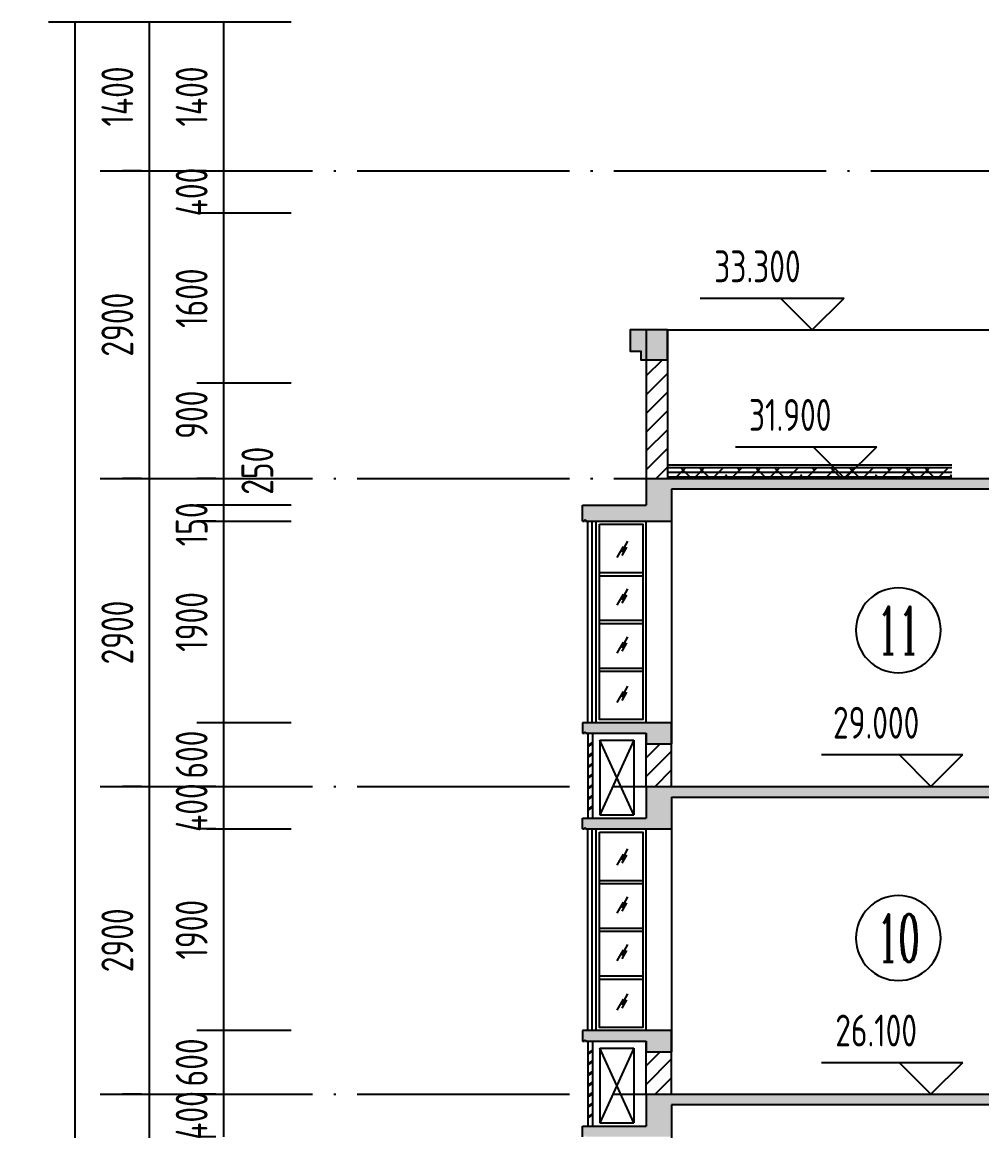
# Model space of a CAD drawing. Extents: x -726032 to 135930, y -151624 to 587044.
# Drawn here: x -376715 to -367674, y 250264 to 260709 of the extents above; entities that cross this region are included whole.
import ezdxf
from ezdxf.enums import TextEntityAlignment as Align

# ---------------------------------------------------------------- set-up
doc = ezdxf.new("R2010")
doc.units = 0
doc.header["$LTSCALE"] = 1000
doc.header["$MEASUREMENT"] = 0
doc.linetypes.add('DOTE', pattern=[2.42, 2, -0.2, 0.02, -0.2])
doc.layers.get('0').update_dxf_attribs({"linetype": 'CONTINUOUS'})
doc.layers.get('DEFPOINTS').update_dxf_attribs({"color": 1, "linetype": 'CONTINUOUS'})
for name, color, linetype in [('AXIS', 245, 'CONTINUOUS'), ('AXIS_TEXT', 7, 'CONTINUOUS'), ('DOTE', 8, 'DOTE'), ('PUB_DIM', 245, 'CONTINUOUS'), ('WALL', 255, 'CONTINUOUS')]:
    doc.layers.add(name, color=color, linetype=linetype)
doc.styles.add('COMPLEX', font='COMPLEX')
doc.styles.add('DIM_FONT', font='isocp.shx', dxfattribs={"width": 0.8})
doc.dimstyles.new('DIMN', dxfattribs={"dimtxt": 300, "dimasz": 1, "dimexe": 250, "dimexo": 300, "dimgap": 150, "dimtad": 1, "dimdec": 0, "dimzin": 0, "dimdsep": 46, "dimtxsty": 'DIM_FONT', "dimcen": 0.09, "dimclrt": 142, "dimadec": 0, "dimazin": 0, "dimtfac": 1, "dimtdec": 0, "dimtix": 1, "dimtmove": 2, "dimatfit": 3, "dimfxl": 1, "dimtolj": 1, "dimtzin": 0, "dimarcsym": 0})

# ---------------------------------------------------------------- blocks, each defined once
blk = doc.blocks.new('*D2800')
at = {"layer": 'DEFPOINTS', "color": 0, "transparency": 16777216}
for p in [(-375991, 260709), (-376218, 224059), (-375991, 224059)]:
    blk.add_point(p, dxfattribs=at)
at = {"layer": 'PUB_DIM', "color": 0, "lineweight": -2, "transparency": 16777216}
for p, q in [((-376291, 260709), (-376468, 260709)), ((-376218, 260708), (-376218, 224060)), ((-376291, 224059), (-376468, 224059))]:
    blk.add_line(p, q, dxfattribs=at)
at = {"layer": 'PUB_DIM', "color": 0, "transparency": 16777216}
for points in [[(-376218, 260708), (-376218, 260708), (-376218, 260709)], [(-376218, 224060), (-376218, 224060), (-376218, 224059)]]:
    blk.add_solid(points, dxfattribs=at)
at = {"layer": 'PUB_DIM', "color": 142, "transparency": 16777216, "insert": (-376518, 242384), "char_height": 300, "attachment_point": 5, "rotation": 90, "style": 'DIM_FONT'}
blk.add_mtext('\\A1;36650', dxfattribs=at)
blk = doc.blocks.new('*D2829')
at = {"layer": 'DEFPOINTS', "color": 0, "transparency": 16777216}
for p in [(-374591, 256009), (-374818, 254109), (-374591, 254109)]:
    blk.add_point(p, dxfattribs=at)
at = {"layer": 'PUB_DIM', "color": 0, "lineweight": -2, "transparency": 16777216}
for p, q in [((-374891, 256009), (-375068, 256009)), ((-374818, 256008), (-374818, 254110)), ((-374891, 254109), (-375068, 254109))]:
    blk.add_line(p, q, dxfattribs=at)
at = {"layer": 'PUB_DIM', "color": 0, "transparency": 16777216}
for points in [[(-374818, 256008), (-374818, 256008), (-374818, 256009)], [(-374818, 254110), (-374818, 254110), (-374818, 254109)]]:
    blk.add_solid(points, dxfattribs=at)
at = {"layer": 'PUB_DIM', "color": 142, "transparency": 16777216, "insert": (-375118, 255059), "char_height": 300, "attachment_point": 5, "rotation": 90, "style": 'DIM_FONT'}
blk.add_mtext('\\A1;1900', dxfattribs=at)
blk = doc.blocks.new('*D2830')
at = {"layer": 'DEFPOINTS', "color": 0, "transparency": 16777216}
for p in [(-375291, 256409), (-375518, 253509), (-375291, 253509)]:
    blk.add_point(p, dxfattribs=at)
at = {"layer": 'PUB_DIM', "color": 0, "lineweight": -2, "transparency": 16777216}
for p, q in [((-375591, 256409), (-375768, 256409)), ((-375518, 256408), (-375518, 253510)), ((-375591, 253509), (-375768, 253509))]:
    blk.add_line(p, q, dxfattribs=at)
at = {"layer": 'PUB_DIM', "color": 0, "transparency": 16777216}
for points in [[(-375518, 256408), (-375518, 256408), (-375518, 256409)], [(-375518, 253510), (-375518, 253510), (-375518, 253509)]]:
    blk.add_solid(points, dxfattribs=at)
at = {"layer": 'PUB_DIM', "color": 142, "transparency": 16777216, "insert": (-375818, 254959), "char_height": 300, "attachment_point": 5, "rotation": 90, "style": 'DIM_FONT'}
blk.add_mtext('\\A1;2900', dxfattribs=at)
blk = doc.blocks.new('_AXISO')
blk.add_circle((0, 0), 0.5)
at = {"layer": 'AXIS_TEXT', "style": 'COMPLEX', "width": 1.041667}
blk.add_attdef('A', text='', height=0.56, dxfattribs=at).set_placement((-0.25, -0.28), (0.25, -0.28), align=Align.FIT)
blk = doc.blocks.new('*D2831')
at = {"layer": 'DEFPOINTS', "color": 0, "transparency": 16777216}
for p in [(-374591, 253509), (-374818, 253109), (-374591, 253109)]:
    blk.add_point(p, dxfattribs=at)
at = {"layer": 'PUB_DIM', "color": 0, "lineweight": -2, "transparency": 16777216}
for p, q in [((-374891, 253509), (-375068, 253509)), ((-374818, 253510), (-374818, 253511)), ((-374818, 253509), (-374818, 253109)), ((-374891, 253109), (-375068, 253109)), ((-374818, 253108), (-374818, 253107))]:
    blk.add_line(p, q, dxfattribs=at)
at = {"layer": 'PUB_DIM', "color": 0, "transparency": 16777216}
for points in [[(-374818, 253510), (-374818, 253510), (-374818, 253509)], [(-374818, 253108), (-374818, 253108), (-374818, 253109)]]:
    blk.add_solid(points, dxfattribs=at)
at = {"layer": 'PUB_DIM', "color": 142, "transparency": 16777216, "insert": (-375118, 253309), "char_height": 300, "attachment_point": 5, "rotation": 90, "style": 'DIM_FONT'}
blk.add_mtext('\\A1;400', dxfattribs=at)
blk = doc.blocks.new('*D2832')
at = {"layer": 'DEFPOINTS', "color": 0, "transparency": 16777216}
for p in [(-374591, 254109), (-374818, 253509), (-374591, 253509)]:
    blk.add_point(p, dxfattribs=at)
at = {"layer": 'PUB_DIM', "color": 0, "lineweight": -2, "transparency": 16777216}
for p, q in [((-374891, 254109), (-375068, 254109)), ((-374818, 254110), (-374818, 254111)), ((-374818, 254109), (-374818, 253509)), ((-374891, 253509), (-375068, 253509)), ((-374818, 253508), (-374818, 253507))]:
    blk.add_line(p, q, dxfattribs=at)
at = {"layer": 'PUB_DIM', "color": 0, "transparency": 16777216}
for points in [[(-374818, 254110), (-374818, 254110), (-374818, 254109)], [(-374818, 253508), (-374818, 253508), (-374818, 253509)]]:
    blk.add_solid(points, dxfattribs=at)
at = {"layer": 'PUB_DIM', "color": 142, "transparency": 16777216, "insert": (-375118, 253809), "char_height": 300, "attachment_point": 5, "rotation": 90, "style": 'DIM_FONT'}
blk.add_mtext('\\A1;600', dxfattribs=at)
blk = doc.blocks.new('*D2833')
at = {"layer": 'DEFPOINTS', "color": 0, "transparency": 16777216}
for p in [(-374591, 250609), (-374818, 250209), (-374591, 250209)]:
    blk.add_point(p, dxfattribs=at)
at = {"layer": 'PUB_DIM', "color": 0, "lineweight": -2, "transparency": 16777216}
for p, q in [((-374891, 250609), (-375068, 250609)), ((-374818, 250610), (-374818, 250611)), ((-374818, 250609), (-374818, 250209)), ((-374891, 250209), (-375068, 250209)), ((-374818, 250208), (-374818, 250207))]:
    blk.add_line(p, q, dxfattribs=at)
at = {"layer": 'PUB_DIM', "color": 0, "transparency": 16777216}
for points in [[(-374818, 250610), (-374818, 250610), (-374818, 250609)], [(-374818, 250208), (-374818, 250208), (-374818, 250209)]]:
    blk.add_solid(points, dxfattribs=at)
at = {"layer": 'PUB_DIM', "color": 142, "transparency": 16777216, "insert": (-375118, 250409), "char_height": 300, "attachment_point": 5, "rotation": 90, "style": 'DIM_FONT'}
blk.add_mtext('\\A1;400', dxfattribs=at)
blk = doc.blocks.new('*D2834')
at = {"layer": 'DEFPOINTS', "color": 0, "transparency": 16777216}
for p in [(-374591, 251209), (-374818, 250609), (-374591, 250609)]:
    blk.add_point(p, dxfattribs=at)
at = {"layer": 'PUB_DIM', "color": 0, "lineweight": -2, "transparency": 16777216}
for p, q in [((-374891, 251209), (-375068, 251209)), ((-374818, 251210), (-374818, 251211)), ((-374818, 251209), (-374818, 250609)), ((-374891, 250609), (-375068, 250609)), ((-374818, 250608), (-374818, 250607))]:
    blk.add_line(p, q, dxfattribs=at)
at = {"layer": 'PUB_DIM', "color": 0, "transparency": 16777216}
for points in [[(-374818, 251210), (-374818, 251210), (-374818, 251209)], [(-374818, 250608), (-374818, 250608), (-374818, 250609)]]:
    blk.add_solid(points, dxfattribs=at)
at = {"layer": 'PUB_DIM', "color": 142, "transparency": 16777216, "insert": (-375118, 250909), "char_height": 300, "attachment_point": 5, "rotation": 90, "style": 'DIM_FONT'}
blk.add_mtext('\\A1;600', dxfattribs=at)
blk = doc.blocks.new('*D2835')
at = {"layer": 'DEFPOINTS', "color": 0, "transparency": 16777216}
for p in [(-374591, 253109), (-374818, 251209), (-374591, 251209)]:
    blk.add_point(p, dxfattribs=at)
at = {"layer": 'PUB_DIM', "color": 0, "lineweight": -2, "transparency": 16777216}
for p, q in [((-374891, 253109), (-375068, 253109)), ((-374818, 253108), (-374818, 251210)), ((-374891, 251209), (-375068, 251209))]:
    blk.add_line(p, q, dxfattribs=at)
at = {"layer": 'PUB_DIM', "color": 0, "transparency": 16777216}
for points in [[(-374818, 253108), (-374818, 253108), (-374818, 253109)], [(-374818, 251210), (-374818, 251210), (-374818, 251209)]]:
    blk.add_solid(points, dxfattribs=at)
at = {"layer": 'PUB_DIM', "color": 142, "transparency": 16777216, "insert": (-375118, 252159), "char_height": 300, "attachment_point": 5, "rotation": 90, "style": 'DIM_FONT'}
blk.add_mtext('\\A1;1900', dxfattribs=at)
blk = doc.blocks.new('*D2842')
at = {"layer": 'DEFPOINTS', "color": 0, "transparency": 16777216}
for p in [(-375291, 253509), (-375518, 250609), (-375291, 250609)]:
    blk.add_point(p, dxfattribs=at)
at = {"layer": 'PUB_DIM', "color": 0, "lineweight": -2, "transparency": 16777216}
for p, q in [((-375591, 253509), (-375768, 253509)), ((-375518, 253508), (-375518, 250610)), ((-375591, 250609), (-375768, 250609))]:
    blk.add_line(p, q, dxfattribs=at)
at = {"layer": 'PUB_DIM', "color": 0, "transparency": 16777216}
for points in [[(-375518, 253508), (-375518, 253508), (-375518, 253509)], [(-375518, 250610), (-375518, 250610), (-375518, 250609)]]:
    blk.add_solid(points, dxfattribs=at)
at = {"layer": 'PUB_DIM', "color": 142, "transparency": 16777216, "insert": (-375818, 252059), "char_height": 300, "attachment_point": 5, "rotation": 90, "style": 'DIM_FONT'}
blk.add_mtext('\\A1;2900', dxfattribs=at)
blk = doc.blocks.new('*D2843')
at = {"layer": 'DEFPOINTS', "color": 0, "transparency": 16777216}
for p in [(-375291, 250609), (-375518, 247709), (-375291, 247709)]:
    blk.add_point(p, dxfattribs=at)
at = {"layer": 'PUB_DIM', "color": 0, "lineweight": -2, "transparency": 16777216}
for p, q in [((-375591, 250609), (-375768, 250609)), ((-375518, 250608), (-375518, 247710)), ((-375591, 247709), (-375768, 247709))]:
    blk.add_line(p, q, dxfattribs=at)
at = {"layer": 'PUB_DIM', "color": 0, "transparency": 16777216}
for points in [[(-375518, 250608), (-375518, 250608), (-375518, 250609)], [(-375518, 247710), (-375518, 247710), (-375518, 247709)]]:
    blk.add_solid(points, dxfattribs=at)
at = {"layer": 'PUB_DIM', "color": 142, "transparency": 16777216, "insert": (-375818, 249159), "char_height": 300, "attachment_point": 5, "rotation": 90, "style": 'DIM_FONT'}
blk.add_mtext('\\A1;2900', dxfattribs=at)
blk = doc.blocks.new('*D2853')
at = {"layer": 'DEFPOINTS', "color": 0, "transparency": 16777216}
for p in [(-374680, 259309), (-374818, 258909), (-374680, 258909)]:
    blk.add_point(p, dxfattribs=at)
at = {"layer": 'PUB_DIM', "color": 0, "lineweight": -2, "transparency": 16777216}
for p, q in [((-374980, 259309), (-375068, 259309)), ((-374818, 259310), (-374818, 259311)), ((-374818, 259309), (-374818, 258909)), ((-374980, 258909), (-375068, 258909)), ((-374818, 258908), (-374818, 258907))]:
    blk.add_line(p, q, dxfattribs=at)
at = {"layer": 'PUB_DIM', "color": 0, "transparency": 16777216}
for points in [[(-374818, 259310), (-374818, 259310), (-374818, 259309)], [(-374818, 258908), (-374818, 258908), (-374818, 258909)]]:
    blk.add_solid(points, dxfattribs=at)
at = {"layer": 'PUB_DIM', "color": 142, "transparency": 16777216, "insert": (-375118, 259109), "char_height": 300, "attachment_point": 5, "rotation": 90, "style": 'DIM_FONT'}
blk.add_mtext('\\A1;400', dxfattribs=at)
blk = doc.blocks.new('*D2854')
at = {"layer": 'DEFPOINTS', "color": 0, "transparency": 16777216}
for p in [(-374680, 260709), (-374818, 259309), (-374680, 259309)]:
    blk.add_point(p, dxfattribs=at)
at = {"layer": 'PUB_DIM', "color": 0, "lineweight": -2, "transparency": 16777216}
for p, q in [((-374980, 260709), (-375068, 260709)), ((-374818, 260708), (-374818, 259310)), ((-374980, 259309), (-375068, 259309))]:
    blk.add_line(p, q, dxfattribs=at)
at = {"layer": 'PUB_DIM', "color": 0, "transparency": 16777216}
for points in [[(-374818, 260708), (-374818, 260708), (-374818, 260709)], [(-374818, 259310), (-374818, 259310), (-374818, 259309)]]:
    blk.add_solid(points, dxfattribs=at)
at = {"layer": 'PUB_DIM', "color": 142, "transparency": 16777216, "insert": (-375118, 260009), "char_height": 300, "attachment_point": 5, "rotation": 90, "style": 'DIM_FONT'}
blk.add_mtext('\\A1;1400', dxfattribs=at)
blk = doc.blocks.new('*D2855')
at = {"layer": 'DEFPOINTS', "color": 0, "transparency": 16777216}
for p in [(-375291, 260709), (-375518, 259309), (-375291, 259309)]:
    blk.add_point(p, dxfattribs=at)
at = {"layer": 'PUB_DIM', "color": 0, "lineweight": -2, "transparency": 16777216}
for p, q in [((-375591, 260709), (-375768, 260709)), ((-375518, 260708), (-375518, 259310)), ((-375591, 259309), (-375768, 259309))]:
    blk.add_line(p, q, dxfattribs=at)
at = {"layer": 'PUB_DIM', "color": 0, "transparency": 16777216}
for points in [[(-375518, 260708), (-375518, 260708), (-375518, 260709)], [(-375518, 259310), (-375518, 259310), (-375518, 259309)]]:
    blk.add_solid(points, dxfattribs=at)
at = {"layer": 'PUB_DIM', "color": 142, "transparency": 16777216, "insert": (-375818, 260009), "char_height": 300, "attachment_point": 5, "rotation": 90, "style": 'DIM_FONT'}
blk.add_mtext('\\A1;1400', dxfattribs=at)
blk = doc.blocks.new('*D2856')
at = {"layer": 'DEFPOINTS', "color": 0, "transparency": 16777216}
for p in [(-374680, 257309), (-374818, 256409), (-374680, 256409)]:
    blk.add_point(p, dxfattribs=at)
at = {"layer": 'PUB_DIM', "color": 0, "lineweight": -2, "transparency": 16777216}
for p, q in [((-374980, 257309), (-375068, 257309)), ((-374818, 257308), (-374818, 256410)), ((-374980, 256409), (-375068, 256409))]:
    blk.add_line(p, q, dxfattribs=at)
at = {"layer": 'PUB_DIM', "color": 0, "transparency": 16777216}
for points in [[(-374818, 257308), (-374818, 257308), (-374818, 257309)], [(-374818, 256410), (-374818, 256410), (-374818, 256409)]]:
    blk.add_solid(points, dxfattribs=at)
at = {"layer": 'PUB_DIM', "color": 142, "transparency": 16777216, "insert": (-375118, 257011), "char_height": 300, "attachment_point": 5, "rotation": 90, "style": 'DIM_FONT'}
blk.add_mtext('\\A1;900', dxfattribs=at)
blk = doc.blocks.new('*D2857')
at = {"layer": 'DEFPOINTS', "color": 0, "transparency": 16777216}
for p in [(-374591, 256159), (-374818, 256009), (-374591, 256009)]:
    blk.add_point(p, dxfattribs=at)
at = {"layer": 'PUB_DIM', "color": 0, "lineweight": -2, "transparency": 16777216}
for p, q in [((-374891, 256159), (-375068, 256159)), ((-374818, 256160), (-374818, 256161)), ((-374818, 256159), (-374818, 256009)), ((-374891, 256009), (-375068, 256009)), ((-374818, 256008), (-374818, 256007))]:
    blk.add_line(p, q, dxfattribs=at)
at = {"layer": 'PUB_DIM', "color": 0, "transparency": 16777216}
for points in [[(-374818, 256160), (-374818, 256160), (-374818, 256159)], [(-374818, 256008), (-374818, 256008), (-374818, 256009)]]:
    blk.add_solid(points, dxfattribs=at)
at = {"layer": 'PUB_DIM', "color": 142, "transparency": 16777216, "insert": (-375118, 255978), "char_height": 300, "attachment_point": 5, "rotation": 90, "style": 'DIM_FONT'}
blk.add_mtext('\\A1;150', dxfattribs=at)
blk = doc.blocks.new('*D2858')
at = {"layer": 'DEFPOINTS', "color": 0, "transparency": 16777216}
for p in [(-374591, 256409), (-374818, 256159), (-374591, 256159)]:
    blk.add_point(p, dxfattribs=at)
at = {"layer": 'PUB_DIM', "color": 0, "lineweight": -2, "transparency": 16777216}
for p, q in [((-374891, 256409), (-375068, 256409)), ((-374818, 256410), (-374818, 256411)), ((-374818, 256409), (-374818, 256159)), ((-374891, 256159), (-375068, 256159)), ((-374818, 256158), (-374818, 256157))]:
    blk.add_line(p, q, dxfattribs=at)
at = {"layer": 'PUB_DIM', "color": 0, "transparency": 16777216}
for points in [[(-374818, 256410), (-374818, 256410), (-374818, 256409)], [(-374818, 256158), (-374818, 256158), (-374818, 256159)]]:
    blk.add_solid(points, dxfattribs=at)
at = {"layer": 'PUB_DIM', "color": 142, "transparency": 16777216, "insert": (-374499, 256483), "char_height": 300, "attachment_point": 5, "rotation": 90, "style": 'DIM_FONT'}
blk.add_mtext('\\A1;250', dxfattribs=at)
blk = doc.blocks.new('*D2859')
at = {"layer": 'DEFPOINTS', "color": 0, "transparency": 16777216}
for p in [(-375291, 259309), (-375518, 256409), (-375291, 256409)]:
    blk.add_point(p, dxfattribs=at)
at = {"layer": 'PUB_DIM', "color": 0, "lineweight": -2, "transparency": 16777216}
for p, q in [((-375591, 259309), (-375768, 259309)), ((-375518, 259308), (-375518, 256410)), ((-375591, 256409), (-375768, 256409))]:
    blk.add_line(p, q, dxfattribs=at)
at = {"layer": 'PUB_DIM', "color": 0, "transparency": 16777216}
for points in [[(-375518, 259308), (-375518, 259308), (-375518, 259309)], [(-375518, 256410), (-375518, 256410), (-375518, 256409)]]:
    blk.add_solid(points, dxfattribs=at)
at = {"layer": 'PUB_DIM', "color": 142, "transparency": 16777216, "insert": (-375818, 257859), "char_height": 300, "attachment_point": 5, "rotation": 90, "style": 'DIM_FONT'}
blk.add_mtext('\\A1;2900', dxfattribs=at)
blk = doc.blocks.new('*D2860')
at = {"layer": 'DEFPOINTS', "color": 0, "transparency": 16777216}
for p in [(-374680, 258909), (-374818, 257309), (-374680, 257309)]:
    blk.add_point(p, dxfattribs=at)
at = {"layer": 'PUB_DIM', "color": 0, "lineweight": -2, "transparency": 16777216}
for p, q in [((-374980, 258909), (-375068, 258909)), ((-374818, 258908), (-374818, 257310)), ((-374980, 257309), (-375068, 257309))]:
    blk.add_line(p, q, dxfattribs=at)
at = {"layer": 'PUB_DIM', "color": 0, "transparency": 16777216}
for points in [[(-374818, 258908), (-374818, 258908), (-374818, 258909)], [(-374818, 257310), (-374818, 257310), (-374818, 257309)]]:
    blk.add_solid(points, dxfattribs=at)
at = {"layer": 'PUB_DIM', "color": 142, "transparency": 16777216, "insert": (-375118, 258109), "char_height": 300, "attachment_point": 5, "rotation": 90, "style": 'DIM_FONT'}
blk.add_mtext('\\A1;1600', dxfattribs=at)

msp = doc.modelspace()

# ---------------------------------------------------------------- hatches: boundary and pattern name
h = msp.add_hatch()
h.set_pattern_fill('ANSI38', color=136, scale=1000, style=0)
h.set_pattern_definition([(45, (-700618.32, 236599.96), (-88.388348, 88.388348), []), (135, (-700618.32, 236599.96), (-265.165043, 88.388348), [312.5, -187.5])])
h.paths.add_polyline_path([(-367956.1, 256513), (-370636.1, 256513), (-370636.1, 256470.2), (-367956.1, 256470.2)])
h.paths.add_polyline_path([(-367956.1, 256470.2), (-370636.1, 256470.2), (-370636.1, 256425.6), (-367956.1, 256425.6)])
h = msp.add_hatch(color=256)
h.paths.add_polyline_path([(-370836.1, 256409.2), (-370836.1, 256159.2), (-371436.1, 256159.2), (-371436.1, 256009.2), (-371416.1, 256009.2), (-371416.1, 256019.2), (-371406.1, 256019.2), (-371406.1, 256009.2), (-370596.1, 256009.2), (-370596.1, 256309.2), (-361616.1, 256309.2), (-361616.1, 256409.2)])
h.paths.add_polyline_path([(-358716.1, 256309.2), (-358716.1, 256409.2), (-360595.6, 256409.2), (-360595.6, 256309.2)])
h.paths.add_polyline_path([(-357236.1, 256309.2), (-357236.1, 256009.1), (-357116.1, 256009.1), (-357116.1, 256409.2), (-358716.1, 256409.2), (-358716.1, 256309.2)])
h.paths.add_polyline_path([(-356996.1, 256159.1), (-356996.1, 256408.7), (-356996.6, 256409.2), (-357116.1, 256409.2), (-357116.1, 256009.1), (-356426.1, 256009.1), (-356426.1, 256019.1), (-356416.1, 256019.1), (-356416.1, 256009.1), (-356396.1, 256009.1), (-356396.1, 256159.1)])
for points in [[(-371436.1, 254109.2), (-371436.1, 254009.2), (-371416.1, 254009.2), (-371416.1, 254019.2), (-371406.1, 254019.2), (-371406.1, 254009.2), (-370836.1, 254009.2), (-370836.1, 253909.2), (-370596.1, 253909.2), (-370596.1, 254109.2)], [(-371436.1, 251204.5), (-371436.1, 251104.5), (-371416.1, 251104.5), (-371416.1, 251114.5), (-371406.1, 251114.5), (-371406.1, 251104.5), (-370836.1, 251104.5), (-370836.1, 251004.5), (-370596.1, 251004.5), (-370596.1, 251204.5)]]:
    msp.add_hatch(color=256).paths.add_polyline_path(points)
h = msp.add_hatch()
h.set_pattern_fill('ANSI31', color=136, scale=1000, style=0)
h.set_pattern_definition([(45, (-700618.32, 262699.96), (-88.38835, 88.38835), [])])
h.paths.add_polyline_path([(-370596.1, 253909.2), (-370716.1, 253909.2), (-370716.1, 253509.2), (-370596.1, 253509.2)])
h.paths.add_polyline_path([(-370716.1, 253909.2), (-370836.1, 253909.2), (-370836.1, 253509.2), (-370716.1, 253509.2)])
h = msp.add_hatch(color=256)
h.paths.add_polyline_path([(-357116.1, 253509.2), (-370836.1, 253509.2), (-370836.1, 253209.2), (-371436.1, 253209.2), (-371436.1, 253109.2), (-371416.1, 253109.2), (-371416.1, 253119.2), (-371406.1, 253119.2), (-371406.1, 253109.2), (-370596.1, 253109.2), (-370596.1, 253409.2), (-357236.1, 253409.2), (-357236.1, 253109.1), (-357116.1, 253109.1)])
h.paths.add_polyline_path([(-356396.1, 253209.1), (-356996.1, 253209.1), (-356996.1, 253509.2), (-357116.1, 253509.2), (-357116.1, 253109.1), (-356426.1, 253109.1), (-356426.1, 253119.1), (-356416.1, 253119.1), (-356416.1, 253109.1), (-356396.1, 253109.1)])
h = msp.add_hatch()
h.set_pattern_fill('ANSI31', color=136, scale=1000, style=0)
h.set_pattern_definition([(45, (-700618.32, 259799.96), (-88.38835, 88.38835), [])])
h.paths.add_polyline_path([(-370596.1, 251009.2), (-370716.1, 251009.2), (-370716.1, 250609.2), (-370596.1, 250609.2)])
h.paths.add_polyline_path([(-370716.1, 251009.2), (-370836.1, 251009.2), (-370836.1, 250609.2), (-370716.1, 250609.2)])
h = msp.add_hatch(color=256)
h.paths.add_polyline_path([(-357116.1, 250609.2), (-370836.1, 250609.2), (-370836.1, 250309.2), (-371436.1, 250309.2), (-371436.1, 250209.2), (-371416.1, 250209.2), (-371416.1, 250219.2), (-371406.1, 250219.2), (-371406.1, 250209.2), (-370596.1, 250209.2), (-370596.1, 250509.2), (-357236.1, 250509.2), (-357236.1, 250209.1), (-357116.1, 250209.1)])
h.paths.add_polyline_path([(-356396.1, 250309.1), (-356996.1, 250309.1), (-356996.1, 250609.2), (-357116.1, 250609.2), (-357116.1, 250209.1), (-356426.1, 250209.1), (-356426.1, 250219.1), (-356416.1, 250219.1), (-356416.1, 250209.1), (-356396.1, 250209.1)])
at = {"layer": 'WALL'}
msp.add_hatch(color=256, dxfattribs=at).paths.add_polyline_path([(-370636.1, 257809.2), (-370986.1, 257809.2), (-370986.1, 257609.2), (-370886.1, 257609.2), (-370886.1, 257529.2), (-370636.1, 257529.2)])

# ---------------------------------------------------------------- linework, layer by layer
at = {"color": 0}
for p, q in [((-370636.1, 257809.2), (-364890.7, 257809.2)), ((-371406.1, 253109.2), (-370596.1, 253109.2))]:
    msp.add_line(p, q, dxfattribs=at)
at = {"color": 136}
for p, q in [((-370836.1, 257376.5), (-370683.4, 257529.2)), ((-370836.1, 257199.7), (-370636.1, 257399.7)), ((-370836.1, 257022.9), (-370636.1, 257222.9)), ((-370836.1, 256846.2), (-370636.1, 257046.2)), ((-370836.1, 256669.4), (-370636.1, 256869.4)), ((-370836.1, 256492.6), (-370636.1, 256692.6)), ((-370742.7, 256409.2), (-370636.1, 256515.8)), ((-361516.1, 256309.2), (-370596.1, 256309.2)), ((-371386.1, 254009.2), (-371386.1, 253209.2)), ((-371386.1, 253894.1), (-371342.9, 253924.1)), ((-371342.9, 254009.2), (-371342.9, 253209.2)), ((-371272.9, 253944), (-370952.9, 253944)), ((-370952.9, 253944), (-371272.9, 253240.2)), ((-370952.9, 253240.2), (-371272.9, 253944)), ((-371272.9, 253944), (-371272.9, 253240.2)), ((-370952.9, 253944), (-370952.9, 253240.2)), ((-371386.1, 253884.1), (-371342.9, 253914.1)), ((-371386.1, 253794.1), (-371342.9, 253824.1)), ((-371386.1, 253784.1), (-371342.9, 253814.1)), ((-371386.1, 253694.1), (-371342.9, 253724.1)), ((-371386.1, 253684.1), (-371342.9, 253714.1)), ((-371386.1, 253594.1), (-371342.9, 253624.1)), ((-371386.1, 253584.1), (-371342.9, 253614.1)), ((-371386.1, 253494.1), (-371342.9, 253524.1)), ((-371386.1, 253484.1), (-371342.9, 253514.1)), ((-370836.1, 253509.2), (-356396.1, 253509.2)), ((-371386.1, 253394.1), (-371342.9, 253424.1)), ((-371386.1, 253384.1), (-371342.9, 253414.1)), ((-371386.1, 253294.1), (-371342.9, 253324.1)), ((-371386.1, 253284.1), (-371342.9, 253314.1)), ((-371272.9, 253240.2), (-370952.9, 253240.2)), ((-371386.1, 251109.2), (-371386.1, 250309.2)), ((-371342.9, 251109.2), (-371342.9, 250309.2)), ((-371386.1, 250994.1), (-371342.9, 251024.1)), ((-371386.1, 250984.1), (-371342.9, 251014.1)), ((-371272.9, 251044), (-370952.9, 251044)), ((-370952.9, 251044), (-371272.9, 250340.2)), ((-370952.9, 250340.2), (-371272.9, 251044)), ((-371272.9, 251044), (-371272.9, 250340.2)), ((-370952.9, 251044), (-370952.9, 250340.2)), ((-371386.1, 250894.1), (-371342.9, 250924.1)), ((-371386.1, 250884.1), (-371342.9, 250914.1)), ((-371386.1, 250794.1), (-371342.9, 250824.1)), ((-371386.1, 250784.1), (-371342.9, 250814.1)), ((-371386.1, 250694.1), (-371342.9, 250724.1)), ((-371386.1, 250684.1), (-371342.9, 250714.1)), ((-371386.1, 250594.1), (-371342.9, 250624.1)), ((-371386.1, 250584.1), (-371342.9, 250614.1)), ((-370836.1, 250609.2), (-356396.1, 250609.2)), ((-371386.1, 250494.1), (-371342.9, 250524.1)), ((-371386.1, 250484.1), (-371342.9, 250514.1)), ((-371386.1, 250394.1), (-371342.9, 250424.1)), ((-371386.1, 250384.1), (-371342.9, 250414.1)), ((-371272.9, 250340.2), (-370952.9, 250340.2))]:
    msp.add_line(p, q, dxfattribs=at)
at = {"color": 26}
for p, q in [((-370636.1, 256537.3), (-367956.1, 256537.3)), ((-370636.1, 256513), (-367956.1, 256513)), ((-370636.1, 256470.2), (-367956.1, 256470.2)), ((-370636.1, 256425.6), (-367956.1, 256425.6))]:
    msp.add_line(p, q, dxfattribs=at)
for p, q in [((-370836.1, 256409.2), (-361616.1, 256409.2)), ((-370836.1, 256409.2), (-370836.1, 256159.2)), ((-370596.1, 256309.2), (-370596.1, 253909.2)), ((-371436.1, 256009.2), (-371436.1, 256159.2)), ((-371436.1, 256159.2), (-370836.1, 256159.2)), ((-371436.1, 256009.2), (-371416.1, 256009.2)), ((-371416.1, 256019.2), (-371406.1, 256019.2)), ((-371416.1, 256019.2), (-371416.1, 256009.2)), ((-371406.1, 256019.2), (-371406.1, 256009.2)), ((-371406.1, 256009.2), (-370596.1, 256009.2)), ((-370836.1, 254109.2), (-370836.1, 256009.2)), ((-371436.1, 254109.2), (-371436.1, 254009.2)), ((-370596.1, 254109.2), (-371436.1, 254109.2)), ((-371436.1, 254009.2), (-371416.1, 254009.2)), ((-371416.1, 254019.2), (-371406.1, 254019.2)), ((-371416.1, 254019.2), (-371416.1, 254009.2)), ((-371406.1, 254019.2), (-371406.1, 254009.2)), ((-371406.1, 254009.2), (-370836.1, 254009.2)), ((-370836.1, 254009.2), (-370836.1, 253909.2)), ((-370836.1, 253909.2), (-370596.1, 253909.2)), ((-370836.1, 253509.2), (-370836.1, 253209.2)), ((-370596.1, 253409.2), (-357236.6, 253409.2)), ((-370596.1, 253409.2), (-370596.1, 251009.2)), ((-371436.1, 253109.2), (-371436.1, 253209.2)), ((-371436.1, 253209.2), (-370836.1, 253209.2)), ((-371436.1, 253109.2), (-371416.1, 253109.2)), ((-371416.1, 253119.2), (-371406.1, 253119.2)), ((-371416.1, 253119.2), (-371416.1, 253109.2)), ((-371406.1, 253119.2), (-371406.1, 253109.2)), ((-370836.1, 251209.2), (-370836.1, 253109.2)), ((-371436.1, 251209.2), (-371436.1, 251109.2)), ((-370596.1, 251209.2), (-371436.1, 251209.2)), ((-371436.1, 251109.2), (-371416.1, 251109.2)), ((-371416.1, 251119.2), (-371406.1, 251119.2)), ((-371416.1, 251119.2), (-371416.1, 251109.2)), ((-371406.1, 251119.2), (-371406.1, 251109.2)), ((-371406.1, 251109.2), (-370836.1, 251109.2)), ((-370836.1, 251109.2), (-370836.1, 251009.2)), ((-370836.1, 251009.2), (-370596.1, 251009.2)), ((-370836.1, 250609.2), (-370836.1, 250309.2)), ((-357236.6, 250509.2), (-370596.1, 250509.2)), ((-370596.1, 250509.2), (-370596.1, 248109.2)), ((-371436.1, 250209.2), (-371436.1, 250309.2)), ((-371436.1, 250309.2), (-370836.1, 250309.2))]:
    msp.add_line(p, q)
at = {"color": 2}
for p, q in [((-371386.1, 254109.2), (-371386.1, 256009.2)), ((-371346.1, 254109.2), (-371346.1, 256009.2)), ((-371306.1, 254109.2), (-371306.1, 256009.2)), ((-371386.1, 251209.2), (-371386.1, 253109.2)), ((-371346.1, 251209.2), (-371346.1, 253109.2)), ((-371306.1, 251209.2), (-371306.1, 253109.2))]:
    msp.add_line(p, q, dxfattribs=at)
at = {"color": 146}
for p, q in [((-371011, 255819.6), (-371068.8, 255715.6)), ((-371053.4, 255769.5), (-371111.2, 255665.6)), ((-371021.8, 255762.3), (-371064.9, 255684.8)), ((-371276.1, 255524.2), (-370866.1, 255524.2)), ((-371276.1, 255494.2), (-370866.1, 255494.2)), ((-371053.4, 255319.5), (-371111.2, 255215.6)), ((-371011, 255369.6), (-371068.8, 255265.6)), ((-371021.8, 255312.3), (-371064.9, 255234.8)), ((-371276.1, 255074.2), (-370866.1, 255074.2)), ((-371276.1, 255044.2), (-370866.1, 255044.2)), ((-371053.4, 254869.5), (-371111.2, 254765.6)), ((-371011, 254919.6), (-371068.8, 254815.6)), ((-371021.8, 254862.3), (-371064.9, 254784.8)), ((-371276.1, 254624.2), (-370866.1, 254624.2)), ((-371276.1, 254594.2), (-370866.1, 254594.2)), ((-371011, 254454.6), (-371068.8, 254350.6)), ((-371053.4, 254404.5), (-371111.2, 254300.6)), ((-371021.8, 254397.3), (-371064.9, 254319.8)), ((-371011, 252919.6), (-371068.8, 252815.6)), ((-371053.4, 252869.5), (-371111.2, 252765.6)), ((-371021.8, 252862.3), (-371064.9, 252784.8)), ((-371276.1, 252624.2), (-370866.1, 252624.2)), ((-371276.1, 252594.2), (-370866.1, 252594.2)), ((-371011, 252469.6), (-371068.8, 252365.6)), ((-371053.4, 252419.5), (-371111.2, 252315.6)), ((-371021.8, 252412.3), (-371064.9, 252334.8)), ((-371276.1, 252174.2), (-370866.1, 252174.2)), ((-371276.1, 252144.2), (-370866.1, 252144.2)), ((-371053.4, 251969.5), (-371111.2, 251865.6)), ((-371011, 252019.6), (-371068.8, 251915.6)), ((-371021.8, 251962.3), (-371064.9, 251884.8)), ((-371276.1, 251724.2), (-370866.1, 251724.2)), ((-371276.1, 251694.2), (-370866.1, 251694.2)), ((-371011, 251554.6), (-371068.8, 251450.6)), ((-371053.4, 251504.5), (-371111.2, 251400.6)), ((-371021.8, 251497.3), (-371064.9, 251419.8))]:
    msp.add_line(p, q, dxfattribs=at)
at = {"color": 136}
for points in [[(-371276.1, 255979.2), (-370866.1, 255979.2), (-370866.1, 254139.2), (-371276.1, 254139.2)], [(-371276.1, 253079.2), (-370866.1, 253079.2), (-370866.1, 251239.2), (-371276.1, 251239.2)]]:
    msp.add_lwpolyline(points, close=True, dxfattribs=at)
at = {"layer": 'DOTE'}
for p, q in [((-375979.5, 259309.2), (-354529.8, 259309.2)), ((-375979.5, 256409.2), (-354529.8, 256409.2)), ((-375979.5, 253509.2), (-354529.8, 253509.2)), ((-375979.5, 250609.2), (-354529.8, 250609.2))]:
    msp.add_line(p, q, dxfattribs=at)
at = {"layer": 'PUB_DIM'}
for p, q in [((-374179.7, 260709.2), (-376377.4, 260709.2)), ((-375677.4, 259309.2), (-374179.7, 259309.2)), ((-374179.7, 258909.2), (-374977.4, 258909.2)), ((-370328.2, 258109.2), (-368972, 258109.2)), ((-369572, 258109.2), (-369272, 257809.2)), ((-369272, 257809.2), (-368972, 258109.2)), ((-374179.7, 257309.2), (-374977.4, 257309.2)), ((-369995.1, 256709.2), (-368662.9, 256709.2)), ((-369262.9, 256709.2), (-368962.9, 256409.2)), ((-368962.9, 256409.2), (-368662.9, 256709.2)), ((-375677.4, 256409.2), (-374179.7, 256409.2)), ((-374179.7, 256159.2), (-374977.4, 256159.2)), ((-374977.4, 256009.2), (-374179.7, 256009.2)), ((-374179.7, 254109.2), (-374977.4, 254109.2)), ((-369185.4, 253809.2), (-367853.2, 253809.2)), ((-368453.2, 253809.2), (-368153.2, 253509.2)), ((-368153.2, 253509.2), (-367853.2, 253809.2)), ((-375677.4, 253509.2), (-374179.7, 253509.2)), ((-374977.4, 253109.2), (-374179.7, 253109.2)), ((-374179.7, 251209.2), (-374977.4, 251209.2)), ((-369185.4, 250909.2), (-367853.2, 250909.2)), ((-368453.2, 250909.2), (-368153.2, 250609.2)), ((-368153.2, 250609.2), (-367853.2, 250909.2)), ((-375677.4, 250609.2), (-374179.7, 250609.2))]:
    msp.add_line(p, q, dxfattribs=at)
at = {"layer": 'WALL'}
for p, q in [((-370836.1, 257809.2), (-370836.1, 256409.2)), ((-370636.1, 257809.2), (-370636.1, 256409.2)), ((-370596.1, 253509.2), (-370596.1, 254109.2)), ((-370836.1, 253509.2), (-370836.1, 254009.2)), ((-370596.1, 250609.2), (-370596.1, 251209.2)), ((-370836.1, 250609.2), (-370836.1, 251109.2))]:
    msp.add_line(p, q, dxfattribs=at)
msp.add_lwpolyline([(-370636.1, 257809.2), (-370986.1, 257809.2), (-370986.1, 257609.2), (-370886.1, 257609.2), (-370886.1, 257529.2), (-370636.1, 257529.2)], close=True, dxfattribs=at)

# ---------------------------------------------------------------- block references
at = {"layer": 'AXIS', "color": 144}
ref = msp.add_blockref('_AXISO', (-368460, 254980.1), dxfattribs=dict(at, xscale=-800, yscale=800, zscale=800))
ref.add_attrib('A', '11', dxfattribs={"layer": 'AXIS_TEXT', "height": 448, "style": 'COMPLEX', "width": 0.78125}).set_placement((-368660, 254756.1), (-368260, 254756.1), align=Align.FIT)
ref = msp.add_blockref('_AXISO', (-368460, 252080.1), dxfattribs=dict(at, xscale=-800, yscale=800, zscale=800))
ref.add_attrib('A', '10', dxfattribs={"layer": 'AXIS_TEXT', "height": 448, "style": 'COMPLEX', "width": 0.646552}).set_placement((-368660, 251856.1), (-368260, 251856.1), align=Align.FIT)

# ---------------------------------------------------------------- texts
at = {"layer": 'PUB_DIM', "style": 'DIM_FONT', "width": 0.8}
for s, p in [('33.300', (-369788.1, 258409.2)), ('31.900', (-369479, 257009.2)), ('29.000', (-368669.3, 254109.2)), ('26.100', (-368669.3, 251209.2))]:
    msp.add_text(s, height=300, dxfattribs=at).set_placement(p, align=Align.MIDDLE)

# ---------------------------------------------------------------- dimensions: what is measured, and where the dimension line sits
at = {"layer": 'PUB_DIM'}
for p1, p2, distance, picture, middle in [((-375991.2, 260709.2), (-375991.2, 224059.2), -226.6, '*D2800', (-376517.8, 242384.2)), ((-375291.2, 260709.2), (-375291.2, 259309.2), -226.6, '*D2855', (-375817.8, 260009.2)), ((-374680, 260709.2), (-374680, 259309.2), -137.7, '*D2854', (-375117.8, 260009.2)), ((-374680, 259309.2), (-374680, 258909.2), -137.7, '*D2853', (-375117.8, 259109.2)), ((-375291.2, 259309.2), (-375291.2, 256409.2), -226.6, '*D2859', (-375817.8, 257859.2)), ((-374680, 258909.2), (-374680, 257309.2), -137.7, '*D2860', (-375117.8, 258109.2)), ((-375291.2, 256409.2), (-375291.2, 253509.2), -226.6, '*D2830', (-375817.8, 254959.2)), ((-374591.2, 256009.2), (-374591.2, 254109.2), -226.6, '*D2829', (-375117.8, 255059.2)), ((-374591.2, 254109.2), (-374591.2, 253509.2), -226.6, '*D2832', (-375117.8, 253809.2)), ((-374591.2, 253509.2), (-374591.2, 253109.2), -226.6, '*D2831', (-375117.8, 253309.2)), ((-375291.2, 253509.2), (-375291.2, 250609.2), -226.6, '*D2842', (-375817.8, 252059.2)), ((-374591.2, 253109.2), (-374591.2, 251209.2), -226.6, '*D2835', (-375117.8, 252159.2)), ((-374591.2, 251209.2), (-374591.2, 250609.2), -226.6, '*D2834', (-375117.8, 250909.2)), ((-374591.2, 250609.2), (-374591.2, 250209.2), -226.6, '*D2833', (-375117.8, 250409.2)), ((-375291.2, 250609.2), (-375291.2, 247709.2), -226.6, '*D2843', (-375817.8, 249159.2))]:
    dim = msp.add_aligned_dim(p1=p1, p2=p2, distance=distance, dimstyle='DIMN', dxfattribs=at)
    dim.commit()
    dim.dimension.update_dxf_attribs({"geometry": picture, "text_midpoint": middle})
for base, p1, p2, picture, middle in [((-374817.8, 256409.2), (-374680, 257309.2), (-374680, 256409.2), '*D2856', (-375117.8, 257011.3)), ((-374817.8, 256159.2), (-374591.2, 256409.2), (-374591.2, 256159.2), '*D2858', (-374499, 256482.9)), ((-374817.8, 256009.2), (-374591.2, 256159.2), (-374591.2, 256009.2), '*D2857', (-375117.8, 255977.8))]:
    dim = msp.add_linear_dim(base=base, p1=p1, p2=p2, angle=270, dimstyle='DIMN', dxfattribs=at)
    dim.commit()
    dim.dimension.update_dxf_attribs({"geometry": picture, "text_midpoint": middle, "dimtype": 161})

doc.saveas('drawing.dxf')
